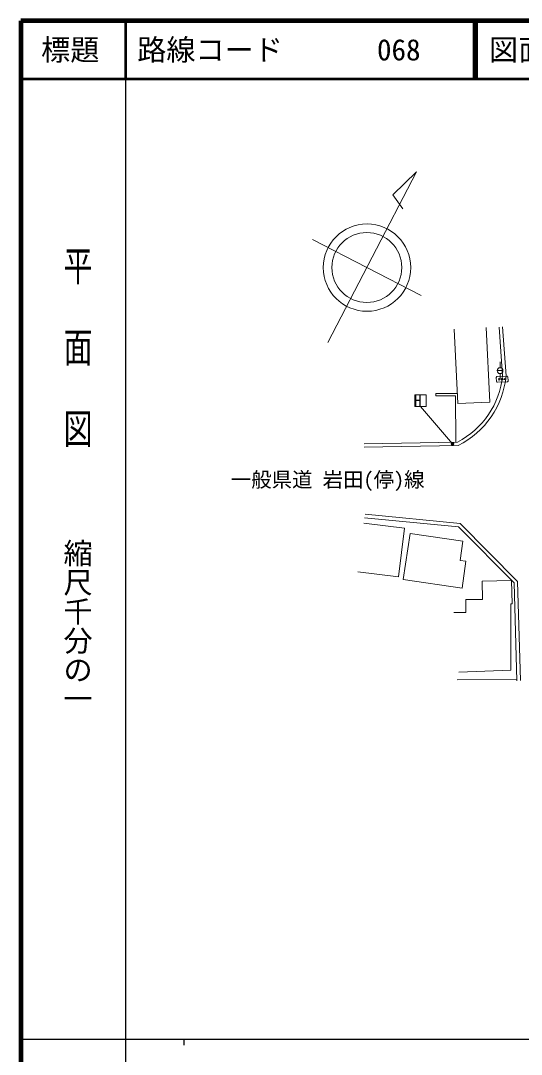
# Model space of a CAD drawing. Units: millimetres, scale not verified. Extents: x 40000 to 680000, y 20000 to 380000.
# Drawn here: x 40000 to 125913, y 202409 to 380000 of the extents above; entities that cross this region are included whole.
import ezdxf
from ezdxf.enums import TextEntityAlignment as Align

# ---------------------------------------------------------------- set-up
doc = ezdxf.new("R2010")
doc.units = ezdxf.units.MM
doc.header["$LTSCALE"] = 1000
doc.header["$PDMODE"] = 32
doc.header["$PDSIZE"] = 500
for name, color, linetype, lineweight in [('M-BGD', 7, 'Continuous', 13), ('M-BMK-SRVR', 3, 'Continuous', 13), ('M-STR-HTXT', 7, 'Continuous', 13), ('M-STR-STRC', 7, 'Continuous', 13), ('M-TTL', 2, 'Continuous', 140), ('M-TTL-BAND', 7, 'Continuous', 25), ('M-TTL-LINE', 7, 'Continuous', 50)]:
    doc.layers.add(name, color=color, linetype=linetype, lineweight=lineweight)
doc.layers.add('M-BMK-HTXT', color=7, linetype='Continuous')
doc.layers.add('M-TTL-TXT', color=7, linetype='Continuous')
doc.styles.add('@ＭＳ ゴシック', font='')
doc.styles.add('ＭＳ ゴシック', font='')
doc.styles.get('@ＭＳ ゴシック').set_extended_font_data('@MS Gothic')
doc.styles.get('ＭＳ ゴシック').set_extended_font_data('MS Gothic')

msp = doc.modelspace()

# ---------------------------------------------------------------- linework, layer by layer
at = {"layer": 'M-BGD'}
for p, q in [((122707, 318980), (122103, 327361)), ((123309, 318971), (122701, 327404)), ((121769, 319869), (122769, 319869)), ((122271, 320369), (122276, 321369)), ((122267, 319369), (122262, 318369)), ((98956, 307314), (114942, 307606)), ((98967, 306714), (115091, 307009)), ((114912, 266741), (125151, 266862))]:
    msp.add_line(p, q, dxfattribs=at)
for points in [[(114412, 327023), (115002, 314202), (120489, 314455), (119899, 327275)], [(114699, 307602), (114639, 315568), (111273, 315542), (111273, 315962), (114921, 315962)], [(125758, 266614), (125279, 283669), (115432, 293607), (99090, 295209)], [(97868, 285324), (104810, 284466), (105843, 292827), (98901, 293685)], [(125159, 266597), (124686, 283415), (115158, 293031), (99031, 294611)], [(116420, 287122), (115740, 282487), (105663, 283966), (106827, 291889), (115903, 290557)], [(115903, 290557), (115421, 287269), (116420, 287122)], [(115198, 268057), (124114, 268409), (124114, 279780), (124364, 279780), (124215, 283798), (119204, 283724), (119250, 280580), (116374, 280580), (116374, 278342), (114333, 278342)]]:
    msp.add_lwpolyline(points, dxfattribs=at)
msp.add_circle((122269, 319869), 500, dxfattribs=at)
for radius, start, end in [(14455, 297.22962, 354.12453), (15055, 296.69352, 354.32631)]:
    msp.add_arc((108328, 320459), radius, start, end, dxfattribs=at)
at = {"layer": 'M-BMK-SRVR'}
for p, q in [((92726, 324717), (107917, 354045)), ((107917, 354045), (103843, 350106)), ((103843, 350106), (105605, 347677)), ((90071, 342421), (108718, 332763))]:
    msp.add_line(p, q, dxfattribs=at)
for centre, radius in [((99432, 337573), 7500), ((99395, 337592), 6000)]:
    msp.add_circle(centre, radius, dxfattribs=at)
at = {"layer": 'M-STR-HTXT'}
msp.add_line((114108, 307303), (108614, 313721), dxfattribs=at)
for radius in [150, 120, 90, 60, 30, 20]:
    msp.add_circle((114108, 307303), radius, dxfattribs=at)
msp.add_point((114108, 307303), dxfattribs=at)
at = {"layer": 'M-STR-STRC'}
for p, q in [((121622, 318711), (121654, 318012)), ((123463, 318946), (121765, 318868)), ((123509, 317947), (121811, 317869)), ((123620, 318803), (123652, 318104))]:
    msp.add_line(p, q, dxfattribs=at)
msp.add_lwpolyline([(107614, 313721), (109614, 313721), (109614, 315721), (107614, 315721)], close=True, dxfattribs=at)
for centre in [(122137, 318385), (122637, 318408), (123136, 318431)]:
    msp.add_circle(centre, 150, dxfattribs=at)
for centre, start, end in [((121772, 318718), 92.63253, 182.63253), ((121804, 318019), 182.63253, 272.63253), ((123470, 318796), 2.63253, 92.63253), ((123502, 318097), 272.63253, 2.63253)]:
    msp.add_arc(centre, 150, start, end, dxfattribs=at)
at = {"layer": 'M-TTL'}
for p, q in [((40000, 380000), (40000, 20000)), ((680000, 380000), (40000, 380000))]:
    msp.add_line(p, q, dxfattribs=at)
at = {"layer": 'M-TTL-BAND'}
for p, q in [((58000, 370000), (58000, 20000)), ((40000, 205000), (579000, 205000)), ((68000, 205000), (68000, 204000))]:
    msp.add_line(p, q, dxfattribs=at)
at = {"layer": 'M-TTL-LINE'}
for p, q in [((58000, 380000), (58000, 370000)), ((117750, 380000), (117750, 370000)), ((118250, 380000), (118250, 370000)), ((40000, 370000), (680000, 370000))]:
    msp.add_line(p, q, dxfattribs=at)

# ---------------------------------------------------------------- texts
at = {"layer": 'M-BMK-HTXT', "style": 'ＭＳ ゴシック'}
msp.add_text('一般県道 岩田(停)線', height=2566, dxfattribs=at).set_placement((76070, 299091), align=Align.BOTTOM_LEFT)
at = {"layer": 'M-STR-STRC', "style": 'ＭＳ ゴシック'}
msp.add_text('H', height=1833, dxfattribs=at).set_placement((108145, 314721), align=Align.MIDDLE_CENTER)
at = {"layer": 'M-TTL-BAND', "style": '@ＭＳ ゴシック', "width": 1.4}
msp.add_text('平  面  図', height=3666, rotation=270, dxfattribs=at).set_placement((49777, 306475), align=Align.MIDDLE_RIGHT)
at = {"layer": 'M-TTL-BAND', "style": '@ＭＳ ゴシック'}
msp.add_text('縮尺千分の一', height=3666, rotation=270, dxfattribs=at).set_placement((49777, 261030), align=Align.MIDDLE_RIGHT)
at = {"layer": 'M-TTL-TXT', "style": 'ＭＳ ゴシック'}
msp.add_text('標題', height=3666, dxfattribs=at).set_placement((48500, 375000), align=Align.MIDDLE_CENTER)
for s, p in [('路線コード', (60000, 375000)), ('068', (101142, 375000)), ('図面コード', (120380, 375000))]:
    msp.add_text(s, height=3666, dxfattribs=at).set_placement(p, align=Align.MIDDLE_LEFT)

doc.saveas('drawing.dxf')
